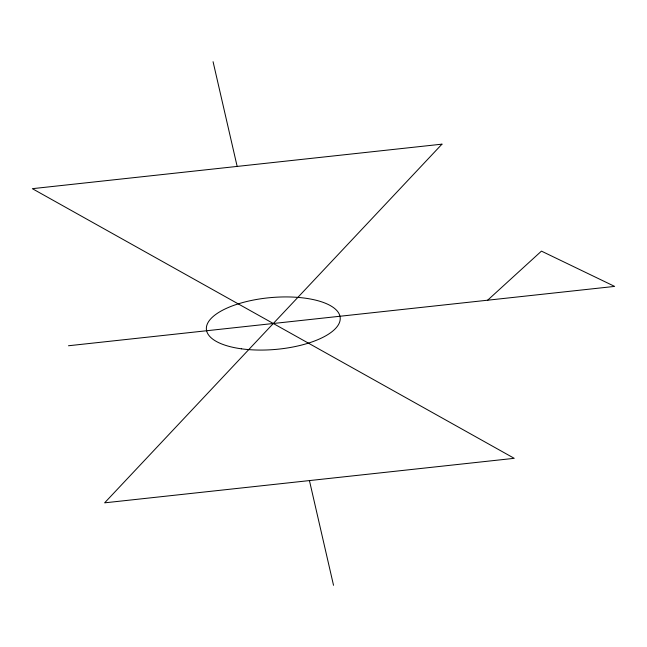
<?xml version="1.0" encoding="UTF-8"?>
<svg xmlns="http://www.w3.org/2000/svg" width="647" height="647" viewBox="0 0 647 647"><rect width="100%" height="100%" fill="white"/><g stroke="black" fill="none" stroke-linecap="round" stroke-linejoin="round"><path stroke-width="0.97" d="M487.644 300.208L541.442 251.125L614.65 286.403L68.485 345.757M213.065 61.7L237.158 166.416M309.436 480.584L333.528 585.3M441.974 144.16L104.628 502.84L514.244 458.327L32.35 188.673L441.974 144.16M241.363 348.814A67.142 26.017 -5 0 0 340.209 317.847A67.142 26.017 -5 0 0 238.331 303.839A67.142 26.017 -5 0 0 241.363 348.814"/></g></svg>
